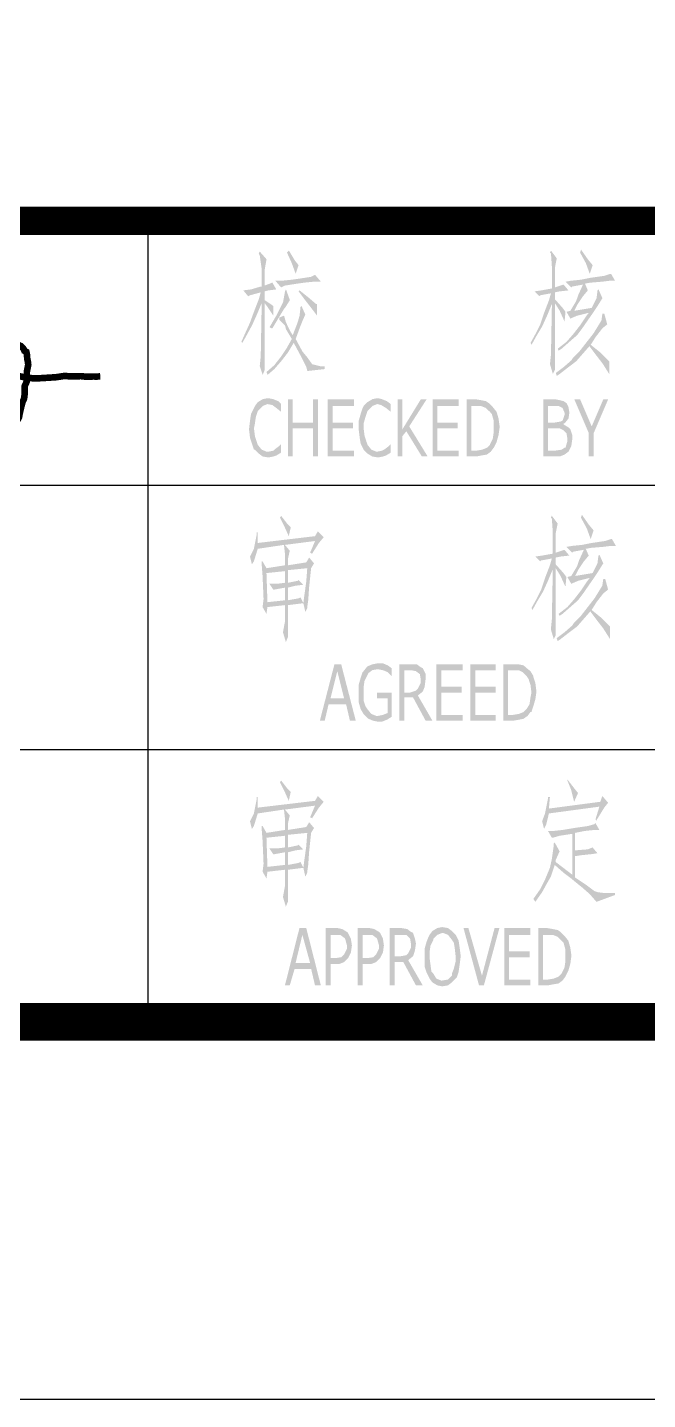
# Model space of a CAD drawing. Header units: millimetres. Extents: x 1621 to 2881, y 1542 to 1880.
# Drawn here: x 2327.98 to 2344.41, y 1583.27 to 1619.59 of the extents above; entities that cross this region are included whole.
import ezdxf

# ---------------------------------------------------------------- set-up
doc = ezdxf.new("R2010")
doc.units = ezdxf.units.MM

# ---------------------------------------------------------------- blocks, each defined once
blk = doc.blocks.new('b')
at = {"const_width": 0.3}
for points in [[(1883.224, 704.845), (1883.244, 704.369), (1883.119, 704.277), (1883.113, 704.088), (1883.103, 703.776), (1883.077, 703.357), (1883.093, 702.939), (1883.09, 702.714), (1883.001, 702.467), (1882.897, 702.216), (1882.9, 701.925), (1882.845, 701.682), (1882.802, 701.463), (1882.782, 701.212), (1882.75, 701.087), (1882.74, 700.946), (1882.73, 700.777), (1882.727, 700.577), (1882.727, 700.39), (1882.727, 700.23), (1882.704, 700.017), (1882.704, 699.837), (1882.704, 699.596), (1882.682, 699.25), (1882.65, 698.915), (1882.634, 698.542), (1882.608, 698.18), (1882.608, 697.724), (1882.579, 697.424), (1882.585, 697.151), (1882.55, 696.792), (1882.54, 696.524), (1882.537, 696.133), (1882.534, 695.832), (1882.539, 695.675), (1882.522, 695.553), (1882.474, 695.516), (1882.384, 695.626), (1882.238, 695.76), (1882.043, 695.922), (1881.836, 696.182), (1881.677, 696.523), (1881.587, 696.667), (1881.539, 696.797), (1881.429, 696.906), (1881.307, 697.06), (1881.218, 697.227), (1881.043, 697.476), (1880.9, 697.597), (1880.754, 697.731), (1880.579, 697.873), (1880.343, 698.008), (1880.229, 698.09), (1880.087, 698.175), (1880.018, 698.24), (1880.051, 698.309), (1880.25, 698.353), (1880.461, 698.459), (1880.636, 698.617), (1880.909, 698.776), (1881.104, 698.837), (1881.246, 698.943), (1881.437, 698.979), (1881.592, 698.991), (1881.685, 699.073), (1881.844, 699.113), (1882.006, 699.134), (1882.083, 699.239), (1882.312, 699.306), (1882.531, 699.407), (1882.688, 699.464), (1882.785, 699.544), (1882.894, 699.607), (1882.963, 699.63)], [(1884.381, 703.386), (1884.483, 703.344), (1884.535, 703.277), (1884.526, 703.175), (1884.538, 702.885), (1884.504, 702.668), (1884.495, 702.371), (1884.492, 702.106), (1884.477, 701.793), (1884.438, 701.539), (1884.392, 701.192), (1884.33, 700.822), (1884.33, 700.271), (1884.276, 699.893), (1884.276, 699.716), (1884.152, 699.515), (1884.176, 699.253), (1884.091, 698.705), (1883.999, 698.402), (1883.976, 698.098), (1883.968, 697.83), (1883.864, 697.588), (1883.803, 697.326), (1883.647, 697.049), (1883.509, 696.807), (1883.284, 696.513), (1883.059, 696.349), (1882.969, 696.206)], [(1874.039, 702.309), (1874.142, 702.21), (1874.3, 702.214), (1874.453, 702.219), (1874.665, 702.225), (1874.961, 702.241), (1875.186, 702.264), (1875.415, 702.286), (1875.644, 702.309), (1875.892, 702.331), (1876.153, 702.344), (1876.458, 702.367), (1876.724, 702.407), (1876.917, 702.443), (1877.133, 702.461), (1877.398, 702.466), (1877.493, 702.43), (1877.529, 702.362), (1877.515, 702.268), (1877.461, 702.138), (1877.353, 701.945), (1877.304, 701.846), (1877.213, 701.535), (1877.139, 701.407), (1877.123, 701.27), (1877.104, 701.028), (1877.036, 700.697), (1876.949, 700.436), (1876.934, 700.083), (1876.828, 699.909), (1876.763, 699.7), (1876.759, 699.405), (1876.729, 699.028), (1876.729, 698.844), (1876.732, 698.647), (1876.707, 698.497), (1876.688, 698.236), (1876.661, 697.914), (1876.681, 697.685), (1876.727, 697.416), (1876.74, 697.042), (1876.412, 697.357), (1876.195, 697.606), (1875.979, 697.836), (1875.827, 698.104), (1875.637, 698.333), (1875.453, 698.54), (1875.255, 698.701), (1874.946, 698.973), (1874.79, 699.129), (1874.721, 699.235), (1874.992, 699.267), (1875.195, 699.29), (1875.416, 699.281), (1875.692, 699.295), (1875.991, 699.276), (1876.235, 699.194), (1876.42, 699.092), (1876.544, 698.973), (1876.659, 698.881), (1876.76, 698.752), (1876.802, 698.628), (1876.701, 698.426), (1876.59, 698.219), (1876.456, 698.033), (1876.304, 697.854), (1876.176, 697.693), (1876.047, 697.509), (1875.793, 697.245), (1875.507, 697.038), (1875.204, 696.79), (1874.946, 696.615), (1874.752, 696.445), (1874.647, 696.332), (1874.609, 696.225), (1874.702, 696.148), (1874.819, 696.106), (1875.3, 696.109), (1875.639, 696.087), (1876.013, 696.084), (1876.41, 696.086), (1876.773, 696.081), (1877.075, 696.092), (1877.403, 696.094), (1877.555, 696.094)], [(1884.121, 702.1), (1884.13, 702.196), (1884.194, 702.269), (1884.302, 702.351), (1884.433, 702.395), (1884.523, 702.438), (1884.663, 702.517), (1884.789, 702.569), (1884.818, 702.645), (1884.946, 702.698), (1885.124, 702.782), (1885.297, 702.821), (1885.42, 702.862), (1885.674, 702.903), (1885.974, 702.923), (1886.155, 702.938), (1886.263, 702.967), (1886.348, 702.961), (1886.429, 702.926), (1886.438, 702.868), (1886.403, 702.804), (1886.388, 702.699), (1886.339, 702.629), (1886.278, 702.53), (1886.126, 702.492), (1886.021, 702.398), (1885.93, 702.282), (1885.808, 702.208), (1885.755, 702.114), (1885.688, 702.024), (1885.574, 701.931), (1885.452, 701.805), (1885.35, 701.665), (1885.18, 701.53), (1885.084, 701.393), (1884.985, 701.283), (1884.868, 701.195), (1884.847, 701.125), (1884.845, 701.055), (1884.871, 701.02), (1885.037, 701.015), (1885.224, 701), (1885.32, 700.991), (1885.454, 700.988), (1885.554, 700.962), (1885.597, 700.931), (1885.625, 700.882), (1885.631, 700.822), (1885.63, 700.69), (1885.584, 700.588), (1885.556, 700.511), (1885.513, 700.428), (1885.49, 700.284), (1885.439, 700.147), (1885.33, 699.971), (1885.17, 699.646), (1885.068, 699.456), (1884.886, 699.23), (1884.769, 698.975), (1884.66, 698.808), (1884.478, 698.466), (1884.259, 698.16), (1884.171, 698.058), (1884.112, 697.931), (1884.115, 697.863), (1884.158, 697.77), (1884.27, 697.68), (1884.392, 697.666), (1884.574, 697.648), (1884.765, 697.641), (1884.901, 697.626), (1885.006, 697.606), (1885.038, 697.581), (1885.063, 697.531), (1885.074, 697.476), (1885.061, 697.398), (1885.047, 697.253), (1885.036, 697.118), (1885.002, 697.05), (1884.968, 696.929), (1884.898, 696.749), (1884.796, 696.664), (1884.684, 696.53), (1884.608, 696.328), (1884.49, 696.143), (1884.396, 695.954), (1884.238, 695.666), (1884.221, 695.581), (1884.231, 695.521), (1884.233, 695.476), (1884.26, 695.448), (1884.321, 695.433), (1884.401, 695.444), (1884.487, 695.497), (1884.626, 695.566), (1884.831, 695.802), (1884.991, 695.971), (1885.186, 696.091), (1885.336, 696.206), (1885.446, 696.271), (1885.601, 696.446), (1885.8, 696.59), (1886.057, 696.802), (1886.217, 696.947), (1886.337, 697.052), (1886.457, 697.127), (1886.572, 697.257), (1886.741, 697.347), (1886.906, 697.501), (1887.162, 697.762), (1887.362, 697.872), (1887.522, 697.997), (1887.617, 698.171), (1887.767, 698.321), (1887.952, 698.446), (1888.198, 698.607), (1888.313, 698.712), (1888.443, 698.807), (1888.478, 698.897), (1888.408, 699.017), (1888.318, 699.052), (1888.123, 699.052), (1887.938, 699.037), (1887.843, 698.992), (1887.713, 698.952), (1887.463, 698.952), (1887.173, 698.987), (1887.003, 698.967), (1886.793, 698.992), (1886.573, 698.972), (1886.343, 698.972), (1886.073, 698.887), (1885.867, 698.845), (1885.831, 698.782), (1885.846, 698.701), (1885.884, 698.617), (1885.968, 698.523), (1886.207, 698.341), (1886.308, 698.244), (1886.441, 698.192), (1886.557, 698.111), (1886.641, 697.989), (1886.865, 697.838), (1887.006, 697.733), (1887.09, 697.621), (1887.129, 697.512), (1887.209, 697.477), (1887.297, 697.4), (1887.36, 697.344), (1887.504, 697.172), (1887.729, 697.046), (1887.866, 696.919), (1888.058, 696.714), (1888.166, 696.633), (1888.282, 696.445), (1888.462, 696.302), (1888.65, 696.141), (1888.766, 696.015), (1888.97, 695.846), (1889.102, 695.696), (1889.215, 695.551), (1889.429, 695.388), (1889.567, 695.344)], [(1894.485, 702.62), (1894.336, 702.517), (1894.205, 702.354), (1894.079, 702.288), (1893.985, 702.134), (1893.812, 701.98), (1893.714, 701.789), (1893.658, 701.63), (1893.672, 701.527), (1893.751, 701.504), (1893.859, 701.513), (1893.948, 701.602), (1894.185, 701.759), (1894.358, 701.833), (1894.489, 701.969), (1894.677, 702.026), (1894.829, 702.068), (1894.976, 702.063), (1895.06, 702.063), (1895.128, 701.984), (1895.17, 701.895), (1895.222, 701.806), (1895.221, 701.681), (1895.163, 701.58), (1895.114, 701.448), (1895.01, 701.223), (1894.926, 701.077), (1894.825, 700.938), (1894.724, 700.663), (1894.641, 700.408), (1894.594, 700.238), (1894.449, 699.927), (1894.351, 699.506), (1894.226, 699.205), (1894.206, 699.04), (1894.128, 698.812), (1894.045, 698.458), (1893.996, 698.336), (1893.943, 698.206), (1893.922, 698.088), (1893.922, 697.929), (1893.898, 697.868), (1893.825, 697.75), (1893.812, 697.648), (1893.793, 697.508), (1893.767, 697.405), (1893.772, 697.313), (1893.827, 697.28), (1893.91, 697.363), (1893.996, 697.481), (1894.122, 697.614), (1894.161, 697.707), (1894.211, 697.822), (1894.377, 698.137), (1894.521, 698.298), (1894.636, 698.493)], [(1881.463, 701.437), (1881.649, 701.381), (1881.904, 701.415), (1882.138, 701.437), (1882.323, 701.459), (1882.472, 701.503), (1882.694, 701.503), (1883.054, 701.507), (1883.261, 701.507), (1883.361, 701.6), (1883.391, 701.8), (1883.372, 701.974)], [(1892.521, 702.215), (1892.587, 702.11), (1892.614, 701.997), (1892.641, 701.859), (1892.59, 701.689), (1892.545, 701.516), (1892.536, 701.375), (1892.491, 701.222)], [(1895.653, 700.332), (1895.766, 700.4), (1895.829, 700.472), (1895.933, 700.548), (1895.978, 700.539), (1896.001, 700.499), (1896.001, 700.391), (1895.978, 700.219), (1895.888, 699.957), (1895.802, 699.705), (1895.666, 699.351), (1895.54, 699.076), (1895.499, 698.827), (1895.472, 698.688), (1895.445, 698.512), (1895.418, 698.289), (1895.368, 698.181), (1895.318, 698.014), (1895.332, 697.933)], [(1892.079, 700.128), (1892.092, 699.866), (1892.121, 699.648), (1892.151, 699.424), (1892.23, 699.208), (1892.2, 699.025), (1892.209, 698.831), (1892.236, 698.658), (1892.269, 698.493), (1892.16, 698.361), (1892.07, 698.238), (1892.056, 698.059), (1892.046, 697.844), (1892.037, 697.613), (1891.919, 697.415), (1891.905, 697.188), (1891.855, 697.001), (1891.76, 696.863), (1891.738, 696.641), (1891.797, 696.535)], [(1896.619, 700.053), (1896.73, 700.156), (1896.869, 700.231), (1896.971, 700.303), (1897.038, 700.379), (1897.105, 700.414), (1897.204, 700.414), (1897.329, 700.361), (1897.387, 700.307), (1897.458, 700.223), (1897.49, 700.142), (1897.579, 700.098), (1897.606, 699.964), (1897.619, 699.781), (1897.65, 699.629), (1897.664, 699.504), (1897.601, 699.203), (1897.601, 699.003), (1897.588, 698.73), (1897.507, 698.548), (1897.503, 698.198), (1897.476, 697.979), (1897.404, 697.814), (1897.355, 697.636), (1897.275, 697.295), (1897.248, 697.134), (1897.15, 696.951), (1897.038, 696.715), (1896.975, 696.392), (1896.881, 696.227), (1896.756, 696.093), (1896.591, 695.95), (1896.417, 695.834), (1896.322, 695.759), (1896.172, 695.677), (1896.062, 695.606), (1895.892, 695.566), (1895.747, 695.488), (1895.55, 695.456), (1895.306, 695.433), (1895.077, 695.441), (1894.861, 695.468), (1894.656, 695.476)], [(1892.373, 698.557), (1892.509, 698.538), (1892.556, 698.467), (1892.64, 698.423), (1892.706, 698.453), (1892.774, 698.576), (1892.911, 698.701), (1893.206, 698.929), (1893.433, 699.011), (1893.635, 699.073), (1894.012, 699.15), (1894.17, 699.204), (1894.358, 699.226), (1894.67, 699.245), (1895.205, 699.248), (1895.429, 699.234), (1895.7, 699.218), (1896.227, 699.18), (1896.563, 699.112), (1896.664, 699.074), (1896.875, 699.074), (1897.019, 699.055), (1897.183, 699.008), (1897.49, 698.945), (1897.607, 698.894), (1897.749, 698.91), (1897.916, 698.891), (1898.189, 698.899), (1898.594, 698.924), (1898.914, 698.943), (1899.312, 699.003), (1899.54, 698.986), (1899.745, 698.99), (1899.905, 698.99), (1900.064, 698.992), (1900.314, 698.965), (1900.457, 698.971), (1900.628, 698.978), (1900.75, 698.973), (1900.936, 698.982)], [(1895.481, 698.567), (1895.573, 698.649), (1895.633, 698.763), (1895.722, 698.858), (1895.839, 698.924), (1895.874, 698.984)]]:
    blk.add_lwpolyline(points, dxfattribs=at)
blk = doc.blocks.new('tk')
h = blk.add_hatch(color=256)
h.paths.add_polyline_path([(293.133, -266.816), (292.953, -266.611), (292.928, -266.662), (292.953, -266.713), (293.005, -267.073), (293.005, -267.536), (293.082, -267.511), (293.082, -267.099)])
h.paths.add_polyline_path([(293.288, -267.433), (293.082, -267.511), (293.005, -267.536), (292.979, -267.536), (292.722, -267.613), (292.516, -267.639), (292.645, -267.793), (292.696, -267.768), (292.979, -267.691), (293.082, -267.665), (293.185, -267.639), (293.391, -267.613)])
h.paths.add_polyline_path([(293.082, -267.665), (292.979, -267.691), (292.928, -267.871), (292.799, -268.205), (292.696, -268.488), (292.568, -268.771), (292.465, -269.002), (292.491, -269.028), (292.593, -268.848), (292.748, -268.565), (292.876, -268.282), (293.005, -267.973), (293.082, -267.973), (293.082, -267.896)])
h.paths.add_polyline_path([(293.313, -268.051), (293.082, -267.896), (293.082, -267.973), (293.159, -268.076), (293.313, -268.308), (293.313, -268.076)])
h.paths.add_polyline_path([(293.082, -267.973), (293.005, -267.973), (292.979, -269.388), (292.953, -269.645), (293.031, -269.876), (293.082, -269.748)])
h.paths.add_polyline_path([(293.879, -266.842), (293.725, -266.585), (293.673, -266.636), (293.802, -266.919), (293.905, -267.202), (293.982, -266.971)])
h.paths.add_polyline_path([(294.419, -267.228), (294.316, -267.279), (293.982, -267.331), (293.802, -267.356), (293.545, -267.382), (293.365, -267.382), (293.519, -267.562), (293.622, -267.511), (293.956, -267.459), (294.136, -267.433), (294.393, -267.408), (294.573, -267.408)])
h.paths.add_polyline_path([(294.265, -267.845), (294.008, -267.639), (293.982, -267.665), (294.136, -267.871), (294.316, -268.102), (294.471, -268.308), (294.471, -267.999), (294.445, -267.999)])
h.paths.add_polyline_path([(293.648, -267.613), (293.622, -267.665), (293.571, -267.948), (293.519, -268.051), (293.391, -268.308), (293.211, -268.616), (293.262, -268.642), (293.288, -268.642), (293.442, -268.385), (293.596, -268.128), (293.622, -268.102), (293.751, -267.896)])
h.paths.add_polyline_path([(293.596, -268.308), (293.468, -268.359), (293.468, -268.411), (293.622, -268.565), (293.648, -268.668), (293.802, -268.925), (293.828, -268.822), (293.776, -268.745), (293.648, -268.488)])
h.paths.add_polyline_path([(294.059, -268.051), (294.033, -268.076), (294.008, -268.308), (293.956, -268.488), (293.828, -268.822), (293.802, -268.925), (293.853, -269.028), (294.033, -269.362), (294.188, -269.671), (294.213, -269.773), (294.676, -269.722), (294.676, -269.645), (294.548, -269.645), (294.342, -269.593), (294.213, -269.413), (294.085, -269.259), (293.905, -268.925), (294.008, -268.642), (294.111, -268.385), (294.162, -268.282)])
h.paths.add_polyline_path([(293.853, -269.028), (293.802, -268.925), (293.673, -269.156), (293.519, -269.388), (293.339, -269.619), (293.133, -269.799), (293.159, -269.876), (293.339, -269.722), (293.519, -269.516), (293.699, -269.285)])
h = blk.add_hatch(color=256)
h.paths.add_polyline_path([(300.668, -266.585), (300.642, -266.636), (300.668, -266.662), (300.693, -267.022), (300.693, -267.588), (300.771, -267.562), (300.771, -267.048), (300.822, -266.791)])
h.paths.add_polyline_path([(301.645, -266.816), (301.465, -266.559), (301.439, -266.636), (301.593, -266.919), (301.696, -267.202), (301.773, -266.971)])
h.paths.add_polyline_path([(302.262, -267.202), (302.236, -267.202), (302.082, -267.253), (301.722, -267.305), (301.465, -267.356), (301.208, -267.382), (301.053, -267.408), (301.208, -267.562), (301.233, -267.536), (301.516, -267.485), (301.568, -267.459), (301.722, -267.433), (302.031, -267.408), (302.236, -267.382), (302.365, -267.382)])
h.paths.add_polyline_path([(301.002, -267.485), (300.771, -267.562), (300.693, -267.588), (300.411, -267.639), (300.231, -267.665), (300.359, -267.793), (300.385, -267.768), (300.668, -267.716), (300.771, -267.691), (300.899, -267.665), (301.131, -267.639)])
h.paths.add_polyline_path([(300.771, -267.691), (300.668, -267.716), (300.616, -267.896), (300.771, -267.973), (300.899, -268.179), (301.028, -268.462), (301.053, -268.205), (300.976, -268.102), (300.771, -267.871)])
h.paths.add_polyline_path([(300.771, -267.973), (300.616, -267.896), (300.488, -268.231), (300.385, -268.539), (300.256, -268.796), (300.128, -269.028), (300.153, -269.079), (300.282, -268.848), (300.436, -268.591), (300.565, -268.308), (300.693, -267.999)])
h.paths.add_polyline_path([(300.771, -267.973), (300.693, -267.999), (300.668, -269.336), (300.642, -269.593), (300.719, -269.851), (300.771, -269.748)])
h.paths.add_polyline_path([(301.568, -267.459), (301.516, -267.485), (301.388, -267.768), (301.336, -267.922), (301.182, -268.179), (301.079, -268.205), (301.285, -268.179), (301.362, -268.025), (301.516, -267.793), (301.645, -267.639)])
h.paths.add_polyline_path([(301.671, -268.231), (301.079, -268.205), (301.182, -268.385), (301.362, -268.308)], flags=17)
h.paths.add_polyline_path([(301.902, -268.051), (302.031, -267.845), (301.928, -267.613), (301.902, -267.639), (301.876, -267.845), (301.748, -268.102), (301.285, -268.179), (301.079, -268.205), (301.671, -268.231), (301.593, -268.333), (301.439, -268.565), (301.259, -268.796), (301.079, -269.002), (300.848, -269.182), (300.873, -269.233), (300.951, -269.182), (301.156, -269.002), (301.362, -268.822), (301.516, -268.616), (301.568, -268.539), (301.748, -268.282)])
h.paths.add_polyline_path([(302.082, -268.256), (302.031, -268.256), (302.005, -268.436), (301.799, -268.771), (301.619, -269.002), (301.439, -269.233), (301.259, -269.413), (301.208, -269.491), (301.002, -269.671), (300.796, -269.825), (300.822, -269.902), (300.899, -269.851), (301.131, -269.671), (301.336, -269.516), (301.516, -269.311), (301.696, -269.105), (301.722, -269.079), (301.851, -268.873), (302.031, -268.642), (302.159, -268.539)])
h.paths.add_polyline_path([(302.211, -269.516), (302.159, -269.465), (301.979, -269.285), (301.722, -269.079), (301.696, -269.105), (301.696, -269.131), (301.851, -269.336), (302.031, -269.568), (302.211, -269.851)])
h = blk.add_hatch(color=256)
h.paths.add_polyline_path([(293.519, -270.648), (293.159, -270.648), (293.288, -270.673), (293.391, -270.751), (293.519, -270.853)], flags=17)
h.paths.add_polyline_path([(293.442, -270.571), (293.313, -270.519), (293.185, -270.493), (293.159, -270.493), (293.031, -270.519), (292.902, -270.596), (292.825, -270.699), (292.799, -270.751), (292.722, -270.905), (292.696, -271.085), (292.671, -271.291), (292.671, -271.342), (292.696, -271.548), (292.748, -271.702), (292.799, -271.856), (292.825, -271.856), (292.928, -271.959), (293.031, -272.036), (293.185, -272.062), (293.313, -272.036), (293.391, -272.011), (293.519, -271.933), (293.185, -271.908), (293.133, -271.908), (293.005, -271.856), (292.902, -271.728), (292.876, -271.651), (292.825, -271.496), (292.799, -271.291), (292.825, -271.162), (292.851, -270.982), (292.902, -270.828), (292.928, -270.802), (293.031, -270.699), (293.159, -270.648), (293.519, -270.648)])
h.paths.add_polyline_path([(293.519, -271.702), (293.442, -271.779), (293.339, -271.856), (293.313, -271.882), (293.185, -271.908), (293.519, -271.933)], flags=17)
h.paths.add_polyline_path([(293.828, -271.136), (293.828, -270.519), (293.699, -270.519), (293.699, -272.036), (293.828, -272.036), (293.828, -271.291), (294.368, -271.291)])
h.paths.add_polyline_path([(294.496, -270.519), (294.368, -270.519), (294.368, -271.136), (293.828, -271.136), (294.368, -271.291), (294.368, -272.036), (294.496, -272.036)])
h.paths.add_polyline_path([(295.422, -271.136), (294.882, -271.136), (294.882, -270.699), (295.448, -270.699), (295.448, -270.519), (294.753, -270.519), (294.753, -272.036), (295.448, -272.036), (295.448, -271.882), (294.882, -271.882), (294.882, -271.291), (295.422, -271.291)])
h.paths.add_polyline_path([(296.425, -270.648), (296.065, -270.648), (296.168, -270.673), (296.296, -270.751), (296.425, -270.853)], flags=17)
h.paths.add_polyline_path([(296.322, -270.571), (296.193, -270.519), (296.091, -270.493), (296.065, -270.493), (295.936, -270.519), (295.808, -270.596), (295.705, -270.699), (295.679, -270.751), (295.628, -270.905), (295.576, -271.085), (295.576, -271.291), (295.576, -271.342), (295.602, -271.548), (295.628, -271.702), (295.705, -271.856), (295.808, -271.959), (295.936, -272.036), (296.091, -272.062), (296.219, -272.036), (296.296, -272.011), (296.425, -271.933), (296.065, -271.908), (296.039, -271.908), (295.911, -271.856), (295.808, -271.728), (295.782, -271.651), (295.731, -271.496), (295.705, -271.291), (295.705, -271.162), (295.756, -270.982), (295.808, -270.828), (295.833, -270.802), (295.936, -270.699), (296.065, -270.648), (296.425, -270.648)])
h.paths.add_polyline_path([(296.425, -271.702), (296.348, -271.779), (296.245, -271.856), (296.193, -271.882), (296.065, -271.908), (296.425, -271.933)], flags=17)
h.paths.add_polyline_path([(296.836, -271.368), (296.733, -271.316), (296.733, -270.519), (296.605, -270.519), (296.605, -272.036), (296.733, -272.036), (296.733, -271.496)])
h.paths.add_polyline_path([(296.913, -271.239), (297.376, -270.519), (297.222, -270.519), (296.733, -271.316), (296.836, -271.368), (297.248, -272.036), (297.402, -272.036)])
h.paths.add_polyline_path([(298.225, -270.519), (297.531, -270.519), (297.531, -272.036), (298.225, -272.036), (298.225, -271.882), (297.659, -271.882), (297.659, -271.291), (298.199, -271.291), (298.199, -271.136), (297.659, -271.136), (297.659, -270.699), (298.225, -270.699)])
h.paths.add_polyline_path([(298.945, -270.571), (298.816, -270.545), (298.662, -270.519), (298.431, -270.519), (298.431, -272.036), (298.688, -272.036), (298.816, -272.011), (298.971, -271.985), (299.073, -271.908), (298.559, -271.882), (298.559, -270.699), (298.688, -270.699), (299.022, -270.622)])
h.paths.add_polyline_path([(299.125, -270.725), (299.022, -270.622), (298.688, -270.699), (298.816, -270.699), (298.945, -270.751), (299.048, -270.853), (299.099, -270.905), (299.151, -271.085), (299.151, -271.291), (299.151, -271.393), (299.125, -271.573), (299.048, -271.728), (298.971, -271.805), (298.842, -271.856), (298.688, -271.882), (298.559, -271.882), (299.073, -271.908), (299.151, -271.805), (299.228, -271.651), (299.279, -271.471), (299.305, -271.291), (299.305, -271.213), (299.279, -271.033), (299.228, -270.853)])
h.paths.add_polyline_path([(300.899, -270.545), (300.771, -270.519), (300.462, -270.519), (300.462, -272.036), (300.822, -272.036), (300.899, -272.036), (301.028, -271.985), (301.131, -271.908), (300.591, -271.882), (300.591, -271.291), (300.822, -271.291), (301.131, -271.265), (301.002, -271.188), (301.002, -271.161), (300.591, -271.136), (300.591, -270.699), (300.771, -270.699), (301.079, -270.622), (301.002, -270.571)])
h.paths.add_polyline_path([(301.156, -270.879), (301.131, -270.725), (301.079, -270.622), (300.771, -270.699), (300.873, -270.699), (300.976, -270.751), (301.028, -270.879), (301.028, -270.931), (300.976, -271.085), (300.925, -271.111), (300.771, -271.136), (300.591, -271.136), (301.028, -271.162), (301.131, -271.033)])
h.paths.add_polyline_path([(301.233, -271.471), (301.182, -271.316), (301.131, -271.265), (300.822, -271.291), (300.899, -271.291), (301.002, -271.342), (301.079, -271.419), (301.105, -271.573), (301.105, -271.625), (301.053, -271.805), (301.028, -271.805), (300.951, -271.856), (300.771, -271.882), (300.591, -271.882), (301.131, -271.908), (301.208, -271.753), (301.233, -271.573)])
h.paths.add_polyline_path([(301.439, -270.519), (301.285, -270.519), (301.671, -271.419), (301.671, -272.036), (301.799, -272.036), (301.799, -271.419), (301.748, -271.239)])
h.paths.add_polyline_path([(302.185, -270.519), (302.056, -270.519), (301.748, -271.239), (301.799, -271.419)])
h = blk.add_hatch(color=256)
h.paths.add_polyline_path([(293.594, -274.376), (293.62, -274.376), (292.9, -274.325), (292.9, -274.042), (292.874, -274.042), (292.874, -274.093), (292.797, -274.479), (292.694, -274.685), (292.745, -274.891), (292.797, -274.813), (292.9, -274.479)])
h.paths.add_polyline_path([(293.748, -274.531), (293.62, -274.376), (293.594, -274.376), (293.62, -274.608), (293.62, -274.916), (293.697, -274.916), (293.697, -274.762)])
h.paths.add_polyline_path([(294.417, -274.273), (294.648, -274.171), (294.494, -274.016), (294.417, -274.145), (292.9, -274.325), (293.62, -274.376)])
h.paths.add_polyline_path([(293.774, -273.913), (293.697, -273.836), (293.517, -273.605), (293.491, -273.656), (293.594, -273.862), (293.722, -274.145)])
h.paths.add_polyline_path([(294.52, -274.325), (294.648, -274.171), (294.417, -274.273), (294.288, -274.582), (294.34, -274.608)])
h.paths.add_polyline_path([(294.391, -274.865), (294.262, -274.711), (294.185, -274.839), (293.697, -274.916), (293.62, -274.916), (293.131, -274.993), (293.697, -275.045), (294.211, -274.993), (294.314, -274.993)])
h.paths.add_polyline_path([(293.131, -274.993), (293.028, -274.813), (293.002, -274.813), (293.002, -274.865), (293.028, -275.199), (293.054, -275.816), (293.028, -276.022), (293.131, -276.202), (293.157, -276.022), (293.62, -275.971), (293.697, -275.971), (294.108, -275.919), (293.157, -275.893), (293.131, -275.122), (293.62, -275.071), (293.697, -275.045)])
h.paths.add_polyline_path([(293.902, -275.456), (294.108, -275.431), (293.98, -275.302), (293.954, -275.328), (293.697, -275.379), (293.62, -275.379), (293.414, -275.405), (293.208, -275.405), (293.311, -275.559), (293.337, -275.559), (293.62, -275.508), (293.697, -275.508)], flags=17)
h.paths.add_polyline_path([(293.697, -275.045), (293.62, -275.071), (293.62, -275.379), (293.697, -275.379)], flags=17)
h.paths.add_polyline_path([(293.697, -275.508), (293.62, -275.508), (293.62, -275.842), (293.697, -275.842)], flags=17)
h.paths.add_polyline_path([(294.031, -275.765), (293.98, -275.791), (293.697, -275.842), (293.62, -275.842), (293.157, -275.893), (294.108, -275.919)], flags=17)
h.paths.add_polyline_path([(294.262, -275.482), (294.314, -274.993), (294.211, -274.993), (294.185, -275.353), (294.134, -275.713), (294.108, -275.919), (294.16, -276.151), (294.211, -276.048), (294.211, -276.022), (294.237, -275.842)])
h.paths.add_polyline_path([(293.697, -275.971), (293.62, -275.971), (293.62, -276.408), (293.568, -276.691), (293.645, -276.948), (293.697, -276.819)])
h = blk.add_hatch(color=256)
h.paths.add_polyline_path([(300.691, -273.605), (300.665, -273.656), (300.691, -273.682), (300.717, -274.042), (300.717, -274.608), (300.794, -274.582), (300.794, -274.068), (300.845, -273.811)])
h.paths.add_polyline_path([(301.668, -273.836), (301.488, -273.579), (301.462, -273.656), (301.617, -273.939), (301.72, -274.222), (301.797, -273.991)])
h.paths.add_polyline_path([(302.285, -274.222), (302.26, -274.222), (302.105, -274.273), (301.745, -274.325), (301.488, -274.376), (301.231, -274.402), (301.077, -274.428), (301.231, -274.582), (301.257, -274.556), (301.54, -274.505), (301.591, -274.479), (301.745, -274.453), (302.054, -274.428), (302.26, -274.402), (302.388, -274.402)])
h.paths.add_polyline_path([(301.025, -274.505), (300.794, -274.582), (300.717, -274.608), (300.434, -274.659), (300.254, -274.685), (300.382, -274.813), (300.408, -274.788), (300.691, -274.736), (300.794, -274.711), (300.922, -274.685), (301.154, -274.659)])
h.paths.add_polyline_path([(300.794, -274.711), (300.691, -274.736), (300.64, -274.916), (300.794, -274.993), (300.922, -275.199), (301.051, -275.482), (301.077, -275.225), (301, -275.122), (300.794, -274.891)])
h.paths.add_polyline_path([(300.794, -274.993), (300.64, -274.916), (300.511, -275.251), (300.408, -275.559), (300.28, -275.816), (300.151, -276.048), (300.177, -276.099), (300.305, -275.868), (300.46, -275.611), (300.588, -275.328), (300.717, -275.019)])
h.paths.add_polyline_path([(300.794, -274.993), (300.717, -275.019), (300.691, -276.356), (300.665, -276.613), (300.742, -276.871), (300.794, -276.768)])
h.paths.add_polyline_path([(301.591, -274.479), (301.54, -274.505), (301.411, -274.788), (301.36, -274.942), (301.205, -275.199), (301.102, -275.225), (301.308, -275.199), (301.385, -275.045), (301.54, -274.813), (301.668, -274.659)])
h.paths.add_polyline_path([(301.694, -275.251), (301.102, -275.225), (301.205, -275.405), (301.385, -275.328)], flags=17)
h.paths.add_polyline_path([(301.925, -275.071), (302.054, -274.865), (301.951, -274.633), (301.925, -274.659), (301.9, -274.865), (301.771, -275.122), (301.308, -275.199), (301.102, -275.225), (301.694, -275.251), (301.617, -275.353), (301.462, -275.585), (301.282, -275.816), (301.102, -276.022), (300.871, -276.202), (300.897, -276.253), (300.974, -276.202), (301.18, -276.022), (301.385, -275.842), (301.54, -275.636), (301.591, -275.559), (301.771, -275.302)])
h.paths.add_polyline_path([(302.105, -275.276), (302.054, -275.276), (302.028, -275.456), (301.822, -275.791), (301.642, -276.022), (301.462, -276.253), (301.282, -276.433), (301.231, -276.511), (301.025, -276.691), (300.82, -276.845), (300.845, -276.922), (300.922, -276.871), (301.154, -276.691), (301.36, -276.536), (301.54, -276.331), (301.72, -276.125), (301.745, -276.099), (301.874, -275.893), (302.054, -275.662), (302.182, -275.559)])
h.paths.add_polyline_path([(302.234, -276.536), (302.182, -276.485), (302.002, -276.305), (301.745, -276.099), (301.72, -276.125), (301.72, -276.151), (301.874, -276.356), (302.054, -276.588), (302.234, -276.871)])
h = blk.add_hatch(color=256)
h.paths.add_polyline_path([(295.111, -277.539), (294.931, -277.539), (294.545, -279.031), (294.674, -279.031), (294.777, -278.593), (295.24, -278.593), (294.828, -278.439), (295.008, -277.719)])
h.paths.add_polyline_path([(295.111, -277.539), (295.008, -277.719), (295.188, -278.439), (294.828, -278.439), (295.24, -278.593), (295.342, -279.031), (295.497, -279.031)])
h.paths.add_polyline_path([(296.217, -277.513), (296.088, -277.513), (296.062, -277.513), (295.934, -277.539), (295.805, -277.591), (295.702, -277.719), (295.677, -277.745), (295.625, -277.899), (295.574, -278.079), (295.574, -278.285), (295.574, -278.336), (295.574, -278.542), (295.625, -278.722), (295.702, -278.851), (295.728, -278.876), (295.831, -278.979), (295.96, -279.031), (296.088, -279.056), (296.191, -279.056), (296.32, -279.005), (296.448, -278.928), (296.088, -278.902), (296.037, -278.902), (295.908, -278.851), (295.805, -278.722), (295.754, -278.645), (295.702, -278.491), (295.702, -278.259), (295.702, -278.156), (295.728, -277.976), (295.805, -277.822), (295.831, -277.771), (295.934, -277.693), (296.062, -277.668), (296.448, -277.642), (296.345, -277.565)])
h.paths.add_polyline_path([(296.448, -277.642), (296.062, -277.668), (296.088, -277.668), (296.217, -277.693), (296.345, -277.745), (296.448, -277.848)], flags=17)
h.paths.add_polyline_path([(296.448, -278.285), (296.062, -278.285), (296.062, -278.439), (296.345, -278.439), (296.345, -278.825), (296.217, -278.876), (296.088, -278.902), (296.448, -278.928)], flags=17)
h.paths.add_polyline_path([(297.22, -277.616), (297.117, -277.539), (296.962, -277.539), (296.654, -277.539), (296.654, -279.031), (296.782, -279.031), (296.782, -278.413), (297.014, -278.413), (297.142, -278.362), (296.782, -278.285), (296.782, -277.693), (296.962, -277.693), (297.271, -277.642)])
h.paths.add_polyline_path([(297.271, -277.642), (296.962, -277.693), (297.091, -277.719), (297.194, -277.796), (297.22, -277.951), (297.22, -278.028), (297.142, -278.182), (297.091, -278.233), (296.937, -278.285), (296.782, -278.285), (297.142, -278.362), (297.271, -278.259), (297.322, -278.131), (297.348, -277.925), (297.348, -277.796)])
h.paths.add_polyline_path([(297.142, -278.362), (297.014, -278.413), (297.348, -279.031), (297.528, -279.031)])
h.paths.add_polyline_path([(298.325, -277.539), (297.631, -277.539), (297.631, -279.031), (298.325, -279.031), (298.325, -278.876), (297.76, -278.876), (297.76, -278.285), (298.3, -278.285), (298.3, -278.131), (297.76, -278.131), (297.76, -277.693), (298.325, -277.693)])
h.paths.add_polyline_path([(299.2, -277.539), (298.531, -277.539), (298.531, -279.031), (299.2, -279.031), (299.2, -278.876), (298.66, -278.876), (298.66, -278.285), (299.2, -278.285), (299.2, -278.131), (298.66, -278.131), (298.66, -277.693), (299.2, -277.693)])
h.paths.add_polyline_path([(299.997, -277.616), (299.945, -277.565), (299.817, -277.539), (299.662, -277.539), (299.405, -277.539), (299.405, -279.031), (299.662, -279.031), (299.817, -279.005), (299.945, -278.979), (300.048, -278.902), (299.534, -278.876), (299.534, -277.693), (299.662, -277.693)])
h.paths.add_polyline_path([(299.997, -277.616), (299.662, -277.693), (299.817, -277.693), (299.92, -277.745), (300.022, -277.848), (300.074, -277.925), (300.125, -278.079), (300.151, -278.285), (300.125, -278.413), (300.1, -278.593), (300.022, -278.722), (299.945, -278.799), (299.817, -278.851), (299.662, -278.876), (299.534, -278.876), (300.048, -278.902), (300.125, -278.799), (300.151, -278.799), (300.202, -278.645), (300.254, -278.465), (300.28, -278.285), (300.28, -278.233), (300.254, -278.028), (300.202, -277.873), (300.202, -277.848), (300.125, -277.719)])
h = blk.add_hatch(color=256)
h.paths.add_polyline_path([(293.594, -281.382), (293.62, -281.382), (292.9, -281.331), (292.9, -281.048), (292.874, -281.048), (292.874, -281.099), (292.797, -281.485), (292.694, -281.691), (292.745, -281.896), (292.797, -281.819), (292.9, -281.485)])
h.paths.add_polyline_path([(293.748, -281.536), (293.62, -281.382), (293.594, -281.382), (293.62, -281.613), (293.62, -281.922), (293.697, -281.922), (293.697, -281.768)])
h.paths.add_polyline_path([(294.417, -281.279), (294.648, -281.176), (294.494, -281.022), (294.417, -281.151), (292.9, -281.331), (293.62, -281.382)])
h.paths.add_polyline_path([(293.774, -280.919), (293.697, -280.842), (293.517, -280.611), (293.491, -280.662), (293.594, -280.868), (293.722, -281.151)])
h.paths.add_polyline_path([(294.52, -281.331), (294.648, -281.176), (294.417, -281.279), (294.288, -281.588), (294.34, -281.613)])
h.paths.add_polyline_path([(294.391, -281.871), (294.262, -281.716), (294.185, -281.845), (293.697, -281.922), (293.62, -281.922), (293.131, -281.999), (293.697, -282.051), (294.211, -281.999), (294.314, -281.999)])
h.paths.add_polyline_path([(293.131, -281.999), (293.028, -281.819), (293.002, -281.819), (293.002, -281.871), (293.028, -282.205), (293.054, -282.822), (293.028, -283.028), (293.131, -283.208), (293.157, -283.028), (293.62, -282.976), (293.697, -282.976), (294.108, -282.925), (293.157, -282.899), (293.131, -282.128), (293.62, -282.076), (293.697, -282.051)])
h.paths.add_polyline_path([(293.902, -282.462), (294.108, -282.436), (293.98, -282.308), (293.954, -282.333), (293.697, -282.385), (293.62, -282.385), (293.414, -282.411), (293.208, -282.411), (293.311, -282.565), (293.337, -282.565), (293.62, -282.513), (293.697, -282.513)], flags=17)
h.paths.add_polyline_path([(293.697, -282.051), (293.62, -282.076), (293.62, -282.385), (293.697, -282.385)], flags=17)
h.paths.add_polyline_path([(293.697, -282.513), (293.62, -282.513), (293.62, -282.848), (293.697, -282.848)], flags=17)
h.paths.add_polyline_path([(294.031, -282.771), (293.98, -282.796), (293.697, -282.848), (293.62, -282.848), (293.157, -282.899), (294.108, -282.925)], flags=17)
h.paths.add_polyline_path([(294.262, -282.488), (294.314, -281.999), (294.211, -281.999), (294.185, -282.359), (294.134, -282.719), (294.108, -282.925), (294.16, -283.156), (294.211, -283.053), (294.211, -283.028), (294.237, -282.848)])
h.paths.add_polyline_path([(293.697, -282.976), (293.62, -282.976), (293.62, -283.413), (293.568, -283.696), (293.645, -283.953), (293.697, -283.825)])
h = blk.add_hatch(color=256)
h.paths.add_polyline_path([(301.385, -280.945), (301.282, -280.816), (301.102, -280.585), (301.102, -280.611), (301.205, -280.868), (301.282, -281.176)])
h.paths.add_polyline_path([(302.182, -281.202), (302.028, -281.022), (301.977, -281.176), (300.614, -281.356), (300.614, -281.485), (301.951, -281.305)])
h.paths.add_polyline_path([(302.08, -281.331), (302.182, -281.202), (301.951, -281.305), (301.848, -281.639), (301.874, -281.691), (301.874, -281.665)])
h.paths.add_polyline_path([(301.848, -281.742), (301.822, -281.768), (301.642, -281.819), (301.282, -281.871), (300.974, -281.922), (300.742, -281.948), (300.588, -281.948), (300.691, -282.128), (300.717, -282.128), (300.897, -282.076), (301.231, -282.025), (301.308, -281.999), (301.565, -281.948), (301.822, -281.922), (301.951, -281.922)])
h.paths.add_polyline_path([(300.614, -281.356), (300.64, -281.048), (300.588, -281.048), (300.588, -281.099), (300.511, -281.485), (300.434, -281.691), (300.485, -281.896), (300.537, -281.793), (300.614, -281.485)])
h.paths.add_polyline_path([(301.771, -282.385), (301.642, -282.436), (301.308, -282.462), (301.9, -282.539)], flags=17)
h.paths.add_polyline_path([(301.9, -282.539), (301.308, -282.462), (301.308, -281.999), (301.231, -282.025), (301.231, -283.105), (301.308, -283.182), (301.308, -282.616), (301.462, -282.591), (301.72, -282.565)])
h.paths.add_polyline_path([(300.768, -282.256), (300.742, -282.282), (300.742, -282.333), (300.691, -282.693), (300.64, -282.925), (300.511, -283.233), (300.382, -283.491), (300.202, -283.748), (300.254, -283.825), (300.434, -283.568), (300.562, -283.336), (300.665, -283.156), (300.768, -282.848), (300.794, -282.771), (300.794, -282.719), (300.897, -282.488)])
h.paths.add_polyline_path([(300.794, -282.771), (300.768, -282.848), (301, -283.053), (301.205, -283.208), (301.36, -283.336), (301.488, -283.439), (301.694, -283.619), (302.08, -283.593), (301.9, -283.568), (301.822, -283.542), (301.617, -283.388), (301.308, -283.182), (301.231, -283.105)])
h.paths.add_polyline_path([(302.362, -283.645), (302.362, -283.593), (302.08, -283.593), (301.694, -283.619), (301.874, -283.825)])
h = blk.add_hatch(color=256)
h.paths.add_polyline_path([(294.185, -284.519), (294.005, -284.519), (293.62, -286.036), (293.748, -286.036), (293.877, -285.599), (294.314, -285.599), (293.902, -285.445), (294.082, -284.699)])
h.paths.add_polyline_path([(294.185, -284.519), (294.082, -284.699), (294.288, -285.445), (293.902, -285.445), (294.314, -285.599), (294.417, -286.036), (294.571, -286.036)])
h.paths.add_polyline_path([(295.137, -284.545), (295.008, -284.519), (294.7, -284.519), (294.7, -286.036), (294.828, -286.036), (294.828, -285.471), (294.982, -285.471), (295.06, -285.471), (295.188, -285.419), (295.291, -285.316), (294.828, -285.316), (294.828, -284.699), (294.982, -284.699), (295.291, -284.648), (295.265, -284.622)])
h.paths.add_polyline_path([(295.291, -284.648), (294.982, -284.699), (295.085, -284.699), (295.188, -284.776), (295.214, -284.802), (295.265, -284.982), (295.265, -285.059), (295.188, -285.213), (295.111, -285.291), (294.957, -285.316), (295.291, -285.316), (295.368, -285.162), (295.394, -284.982), (295.368, -284.802)])
h.paths.add_polyline_path([(295.985, -284.545), (295.857, -284.519), (295.548, -284.519), (295.548, -286.036), (295.677, -286.036), (295.677, -285.471), (295.831, -285.471), (295.908, -285.471), (296.037, -285.419), (296.14, -285.316), (295.677, -285.316), (295.677, -284.699), (295.831, -284.699), (296.14, -284.648), (296.114, -284.622)])
h.paths.add_polyline_path([(296.14, -284.648), (295.831, -284.699), (295.934, -284.699), (296.037, -284.776), (296.062, -284.802), (296.114, -284.982), (296.114, -285.059), (296.037, -285.213), (295.96, -285.291), (295.805, -285.316), (296.14, -285.316), (296.217, -285.162), (296.242, -284.982), (296.217, -284.802)])
h.paths.add_polyline_path([(296.86, -284.545), (296.705, -284.519), (296.397, -284.519), (296.397, -286.036), (296.525, -286.036), (296.525, -285.419), (296.757, -285.419), (296.885, -285.368), (296.525, -285.265), (296.525, -284.699), (296.705, -284.699), (297.014, -284.648), (296.962, -284.622)])
h.paths.add_polyline_path([(297.014, -284.648), (296.705, -284.699), (296.834, -284.699), (296.937, -284.802), (296.962, -284.956), (296.962, -285.033), (296.885, -285.188), (296.834, -285.239), (296.68, -285.265), (296.525, -285.265), (296.885, -285.368), (297.014, -285.265), (297.065, -285.111), (297.091, -284.931), (297.065, -284.802)])
h.paths.add_polyline_path([(296.885, -285.368), (296.757, -285.419), (297.091, -286.036), (297.271, -286.036)])
h.paths.add_polyline_path([(297.94, -284.519), (297.785, -284.493), (297.657, -284.519), (297.528, -284.596), (297.451, -284.699), (297.425, -284.751), (297.374, -284.879), (297.322, -285.059), (297.322, -285.291), (297.322, -285.342), (297.322, -285.548), (297.374, -285.702), (297.451, -285.856), (297.528, -285.959), (297.785, -285.908), (297.76, -285.908), (297.631, -285.856), (297.554, -285.728), (297.502, -285.676), (297.477, -285.496), (297.451, -285.291), (297.451, -285.162), (297.477, -284.982), (297.554, -284.828), (297.554, -284.802), (297.657, -284.699), (297.785, -284.648), (298.042, -284.596)])
h.paths.add_polyline_path([(298.145, -284.699), (298.042, -284.596), (297.785, -284.648), (297.811, -284.648), (297.94, -284.699), (298.042, -284.828), (298.094, -284.905), (298.12, -285.059), (298.145, -285.291), (298.145, -285.393), (298.094, -285.599), (298.042, -285.728), (298.042, -285.779), (297.94, -285.882), (297.785, -285.908), (297.528, -285.959), (297.657, -286.036), (297.785, -286.062), (297.94, -286.036), (298.042, -285.959), (298.145, -285.856), (298.171, -285.831), (298.222, -285.676), (298.248, -285.496), (298.274, -285.291), (298.274, -285.239), (298.248, -285.033), (298.222, -284.853)])
h.paths.add_polyline_path([(298.48, -284.519), (298.351, -284.519), (298.762, -286.036), (298.84, -285.779)])
h.paths.add_polyline_path([(299.302, -284.519), (299.174, -284.519), (298.84, -285.779), (298.762, -286.036), (298.891, -286.036)])
h.paths.add_polyline_path([(300.125, -284.519), (299.431, -284.519), (299.431, -286.036), (300.125, -286.036), (300.125, -285.882), (299.56, -285.882), (299.56, -285.291), (300.1, -285.291), (300.1, -285.136), (299.56, -285.136), (299.56, -284.699), (300.125, -284.699)])
h.paths.add_polyline_path([(300.845, -284.571), (300.717, -284.545), (300.562, -284.519), (300.331, -284.519), (300.331, -286.036), (300.588, -286.036), (300.717, -286.011), (300.871, -285.985), (300.974, -285.908), (300.46, -285.882), (300.46, -284.699), (300.588, -284.699), (300.922, -284.622)])
h.paths.add_polyline_path([(300.922, -284.622), (300.588, -284.699), (300.717, -284.699), (300.845, -284.751), (300.948, -284.853), (301, -284.905), (301.051, -285.085), (301.051, -285.291), (301.051, -285.393), (301.025, -285.573), (300.948, -285.728), (300.871, -285.805), (300.742, -285.856), (300.588, -285.882), (300.46, -285.882), (300.974, -285.908), (301.051, -285.805), (301.128, -285.651), (301.18, -285.471), (301.205, -285.291), (301.205, -285.213), (301.18, -285.033), (301.128, -284.853), (301.025, -284.725)])
for p, q in [((290, -287), (290, -265.8)), ((410, -272.8), (125, -272.8)), ((410, -279.8), (125, -279.8))]:
    blk.add_line(p, q)
at = {"color": 7, "true_color": 0xffffff, "flags": 128}
blk.add_lwpolyline([(420, -297), (0, -297), (0, 0), (420, 0)], close=True, dxfattribs=at)
at = {"const_width": 1, "flags": 128}
blk.add_lwpolyline([(410, -10), (25, -10), (25, -287), (410, -287)], close=True, dxfattribs=at)
at = {"const_width": 0.75}
blk.add_lwpolyline([(410, -265.8), (25, -265.8), (25, -287)], dxfattribs=at)
at = {"xscale": 0.5832000000000221, "yscale": 0.5832000000000221, "zscale": 0.5832000000000221}
blk.add_blockref('b', (-819.898, -677.562), dxfattribs=at)

msp = doc.modelspace()

# ---------------------------------------------------------------- block references
msp.add_blockref('tk', (2041.183, 1880.267))

doc.saveas('drawing.dxf')
